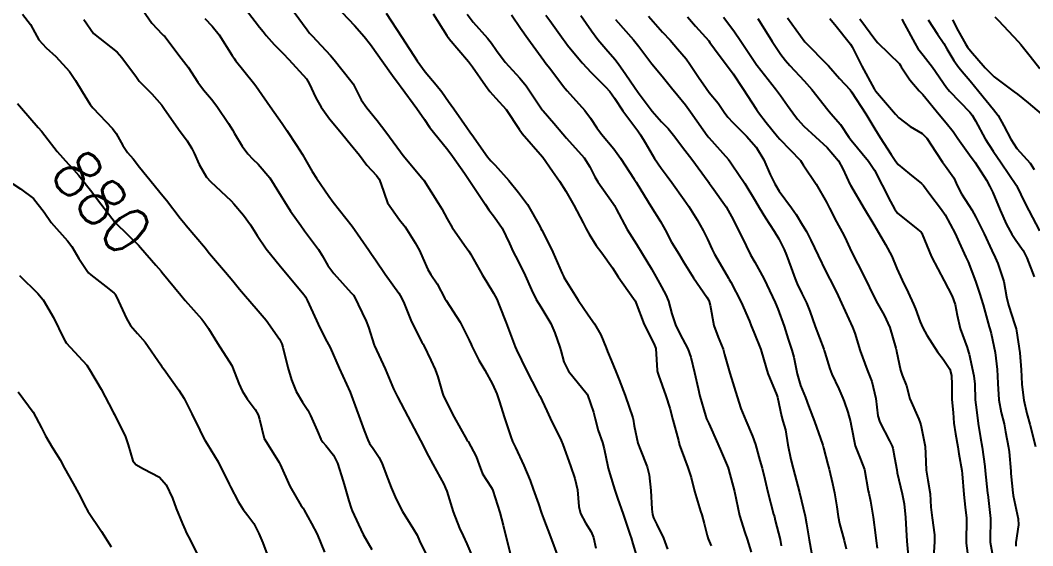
# Model space of a CAD drawing. Header units: metres. Extents: x 307586 to 320046, y 7427249 to 7434250.
# Drawn here: x 319297.1 to 319382.5, y 7427346.7 to 7427391 of the extents above; entities that cross this region are included whole.
import ezdxf
from ezdxf.enums import TextEntityAlignment as Align

# ---------------------------------------------------------------- set-up
doc = ezdxf.new("R2010")
doc.units = ezdxf.units.M
doc.header["$MEASUREMENT"] = 0
for name, color, linetype in [('Cotas', 45, 'Continuous'), ('Curvas de Nivel 1m', 11, 'Continuous'), ('Curvas de Nivel 5m', 15, 'Continuous')]:
    doc.layers.add(name, color=color, linetype=linetype)
doc.styles.add('Style-STANDARD', font='STANDARD.shx')

msp = doc.modelspace()

# ---------------------------------------------------------------- linework, layer by layer
at = {"layer": 'Curvas de Nivel 1m', "flags": 128}
for points, elevation in [([(319297.298, 7427391.481), (319297.966, 7427390.616), (319298.32, 7427389.934), (319298.666, 7427389.319), (319299.27, 7427388.656), (319300.098, 7427387.912), (319301.244, 7427386.657), (319301.76, 7427385.892), (319302.307, 7427384.967), (319302.984, 7427383.873), (319303.209, 7427383.581), (319304.876, 7427381.853), (319305.179, 7427381.412), (319305.737, 7427380.41), (319306.149, 7427379.835), (319306.609, 7427379.28), (319307.151, 7427378.583), (319307.762, 7427377.814), (319309.119, 7427376.178), (319309.435, 7427375.797), (319310.599, 7427374.283), (319310.997, 7427373.781), (319311.091, 7427373.669), (319312.719, 7427371.755), (319312.869, 7427371.56), (319313.058, 7427371.304), (319314.424, 7427369.736), (319315.036, 7427369.01), (319315.604, 7427368.297), (319316.091, 7427367.714), (319317.007, 7427366.659), (319317.833, 7427365.692), (319318.977, 7427364.088), (319319.16, 7427363.678), (319319.24, 7427363.407), (319319.668, 7427361.673), (319319.97, 7427360.633), (319320.365, 7427359.666), (319320.914, 7427358.763), (319321.347, 7427358.093), (319321.579, 7427357.65), (319322.14, 7427356.385), (319322.466, 7427355.636), (319322.622, 7427355.385), (319322.868, 7427355.113), (319323.527, 7427354.291), (319323.857, 7427353.62), (319324.338, 7427352.108), (319324.479, 7427351.613), (319324.811, 7427350.453), (319325.014, 7427349.816), (319325.096, 7427349.606), (319325.626, 7427348.432), (319326.04, 7427347.591), (319326.764, 7427346.341)], 879), ([(319307.445, 7427391.828), (319308.194, 7427390.719), (319309.074, 7427389.803), (319309.187, 7427389.706), (319309.281, 7427389.609), (319310.682, 7427387.786), (319311.251, 7427387.01), (319312.086, 7427385.767), (319312.563, 7427385.097), (319313.219, 7427384.321), (319313.691, 7427383.745), (319314.665, 7427382.261), (319314.992, 7427381.732), (319315.18, 7427381.42), (319315.818, 7427380.369), (319316.301, 7427379.713), (319316.715, 7427379.263), (319317.154, 7427378.834), (319318.142, 7427377.69), (319319.12, 7427376.139), (319319.386, 7427375.677), (319319.898, 7427374.879), (319320.754, 7427373.663), (319321.086, 7427373.225), (319322.262, 7427371.642), (319322.567, 7427371.147), (319323.05, 7427370.304), (319323.54, 7427369.625), (319325.027, 7427367.976), (319325.203, 7427367.785), (319325.326, 7427367.605), (319325.616, 7427366.999), (319326.274, 7427365.591), (319326.482, 7427365.081), (319326.947, 7427363.58), (319326.972, 7427363.512), (319327.882, 7427361.571), (319328.597, 7427359.893), (319328.747, 7427359.562), (319328.919, 7427359.207), (319329.791, 7427357.551), (319330.873, 7427355.54), (319331.526, 7427354.197), (319331.915, 7427353.524), (319332.828, 7427351.849), (319332.983, 7427351.508), (319333.072, 7427351.256), (319333.607, 7427349.502), (319334.148, 7427348.138), (319334.457, 7427347.493), (319334.773, 7427346.811), (319335.348, 7427345.481)], 877), ([(319320.192, 7427391.671), (319321.288, 7427390.173), (319321.511, 7427389.881), (319321.712, 7427389.654), (319322.491, 7427388.857), (319323.267, 7427387.993), (319323.573, 7427387.627), (319324.994, 7427385.855), (319325.18, 7427385.611), (319325.232, 7427385.515), (319325.871, 7427384.252), (319326.327, 7427383.593), (319327.197, 7427382.534), (319327.926, 7427381.573), (319329.168, 7427379.867), (319329.406, 7427379.558), (319330.846, 7427377.843), (319331.099, 7427377.54), (319331.142, 7427377.479), (319332.392, 7427375.521), (319332.658, 7427375.067), (319333.1, 7427374.224), (319333.531, 7427373.506), (319334.573, 7427372), (319334.93, 7427371.491), (319335.07, 7427371.267), (319336.093, 7427369.474), (319336.452, 7427368.884), (319337.028, 7427367.955), (319337.295, 7427367.457), (319337.512, 7427366.958), (319338.078, 7427365.449), (319338.773, 7427363.644), (319338.858, 7427363.441), (319338.97, 7427363.185), (319339.803, 7427361.432), (319340.769, 7427359.578), (319340.857, 7427359.421), (319340.922, 7427359.3), (319341.528, 7427358.03), (319341.817, 7427357.406), (319342.732, 7427355.536), (319342.792, 7427355.391), (319342.818, 7427355.336), (319342.871, 7427355.196), (319343.523, 7427353.383), (319343.895, 7427352.327), (319344.101, 7427351.377), (319344.22, 7427349.967), (319344.374, 7427349.374), (319344.795, 7427348.572), (319345.258, 7427347.833), (319345.456, 7427347.36), (319345.665, 7427346.461)], 874), ([(319324.259, 7427391.621), (319325.297, 7427390.547), (319326.11, 7427389.598), (319326.634, 7427388.947), (319327.268, 7427388.056), (319327.594, 7427387.577), (319328.499, 7427386.312), (319329.051, 7427385.562), (319329.231, 7427385.324), (319330.56, 7427383.547), (319331.203, 7427382.598), (319331.627, 7427381.964), (319331.955, 7427381.529), (319333.171, 7427380.042), (319333.567, 7427379.506), (319334.578, 7427378.067), (319334.97, 7427377.492), (319335.139, 7427377.235), (319336.317, 7427375.472), (319336.635, 7427374.994), (319337.102, 7427374.381), (319337.76, 7427373.453), (319338.373, 7427372.155), (319338.688, 7427371.444), (319339.062, 7427370.701), (319339.69, 7427369.434), (319340.233, 7427368.226), (319340.626, 7427367.424), (319341.014, 7427366.794), (319341.856, 7427365.407), (319342.207, 7427364.624), (319342.624, 7427363.395), (319342.706, 7427363.129), (319342.961, 7427362.163), (319343.341, 7427361.386), (319344.924, 7427359.433), (319344.962, 7427359.369), (319345.454, 7427357.907), (319345.599, 7427357.36), (319345.866, 7427356.377), (319346.213, 7427355.35), (319346.359, 7427354.839), (319346.663, 7427353.343), (319346.704, 7427353.194), (319346.847, 7427352.718), (319347.261, 7427351.336), (319347.489, 7427350.667), (319347.971, 7427349.328), (319348.566, 7427347.541), (319348.631, 7427347.322), (319348.775, 7427346.81), (319349.216, 7427345.313)], 873), ([(319327.963, 7427391.58), (319329.283, 7427389.56), (319330.579, 7427387.547), (319331.249, 7427386.622), (319332.183, 7427385.526), (319332.65, 7427384.942), (319333.219, 7427384.135), (319333.664, 7427383.505), (319334.764, 7427381.928), (319335.08, 7427381.491), (319335.191, 7427381.339), (319336.512, 7427379.47), (319336.805, 7427379.111), (319337.156, 7427378.759), (319338.315, 7427377.448), (319339.128, 7427376.457), (319339.884, 7427375.432), (319340.921, 7427373.596), (319341.009, 7427373.421), (319341.091, 7427373.262), (319341.725, 7427372.056), (319342.032, 7427371.406), (319342.824, 7427369.616), (319342.92, 7427369.392), (319342.961, 7427369.31), (319343.041, 7427369.178), (319344.177, 7427367.378), (319345.004, 7427366.135), (319345.549, 7427365.362), (319346.087, 7427364.456), (319346.532, 7427363.347), (319346.649, 7427363.024), (319346.963, 7427362.304), (319347.355, 7427361.336), (319347.616, 7427360.66), (319348.144, 7427359.328), (319348.775, 7427357.451), (319348.804, 7427357.321), (319348.895, 7427356.774), (319349.208, 7427355.317), (319349.391, 7427354.792), (319349.987, 7427353.309), (319350.162, 7427352.623), (319350.299, 7427351.298), (319350.38, 7427349.726), (319350.431, 7427349.296), (319350.516, 7427349.011), (319350.794, 7427348.443), (319351.379, 7427347.284), (319351.689, 7427346.361)], 872), ([(319331.94, 7427391.531), (319333.096, 7427389.702), (319333.211, 7427389.511), (319333.235, 7427389.463), (319333.282, 7427389.408), (319334.913, 7427387.494), (319335.256, 7427387.051), (319336.334, 7427385.473), (319336.717, 7427384.957), (319337.223, 7427384.42), (319338.099, 7427383.451), (319339.196, 7427381.788), (319339.442, 7427381.438), (319341.164, 7427379.462), (319341.196, 7427379.42), (319341.989, 7427378.245), (319342.583, 7427377.398), (319343.131, 7427376.564), (319343.806, 7427375.383), (319344.594, 7427373.879), (319344.85, 7427373.372), (319345.089, 7427372.934), (319345.698, 7427371.979), (319346.157, 7427371.354), (319347.054, 7427370.097), (319347.549, 7427369.335), (319348.836, 7427367.511), (319348.962, 7427367.321), (319349.021, 7427367.178), (319349.73, 7427365.313), (319350.562, 7427363.72), (319350.728, 7427363.302), (319350.825, 7427361.43), (319350.855, 7427361.301), (319350.949, 7427361.051), (319351.57, 7427359.29), (319351.889, 7427358.262), (319352.164, 7427357.281), (319352.628, 7427355.522), (319352.679, 7427355.273), (319352.724, 7427355.125), (319352.868, 7427354.772), (319353.425, 7427353.264), (319353.686, 7427352.42), (319353.992, 7427351.258), (319354.495, 7427349.565), (319354.593, 7427349.252), (319354.796, 7427348.517), (319355.05, 7427347.511), (319355.14, 7427347.245), (319355.382, 7427346.633)], 871), ([(319338.541, 7427391.448), (319339.296, 7427390.316), (319339.912, 7427389.434), (319341.264, 7427387.578), (319341.331, 7427387.487), (319341.386, 7427387.418), (319341.854, 7427386.811), (319342.939, 7427385.394), (319343.066, 7427385.227), (319343.229, 7427385.036), (319344.729, 7427383.375), (319345.206, 7427382.722), (319345.727, 7427381.891), (319346.134, 7427381.356), (319347.175, 7427380.119), (319347.737, 7427379.334), (319348.888, 7427377.58), (319349.054, 7427377.321), (319349.141, 7427377.185), (319350.306, 7427375.308), (319351.1, 7427373.994), (319351.359, 7427373.56), (319351.498, 7427373.294), (319352.051, 7427372.254), (319352.648, 7427371.276), (319353.063, 7427370.604), (319353.895, 7427369.261), (319355.026, 7427367.608), (319355.161, 7427367.385), (319355.229, 7427367.247), (319355.306, 7427366.959), (319355.603, 7427365.241), (319355.988, 7427364.24), (319356.387, 7427363.229), (319356.525, 7427362.783), (319356.953, 7427361.22), (319357.569, 7427359.214), (319357.884, 7427358.239), (319358.303, 7427357.206), (319358.883, 7427355.887), (319359.126, 7427355.196), (319359.501, 7427353.832), (319359.685, 7427353.188), (319359.919, 7427352.259), (319360.161, 7427351.18), (319360.651, 7427349.327), (319360.691, 7427349.172), (319360.718, 7427349.087), (319360.799, 7427348.78), (319361.197, 7427347.166), (319361.297, 7427346.643)], 869), ([(319341.431, 7427391.418), (319341.775, 7427390.944), (319342.891, 7427389.396), (319343.056, 7427389.169), (319343.278, 7427388.885), (319344.516, 7427387.377), (319345.251, 7427386.566), (319346.47, 7427385.351), (319346.839, 7427384.956), (319347.224, 7427384.412), (319347.921, 7427383.333), (319349.196, 7427381.639), (319349.433, 7427381.318), (319349.822, 7427380.675), (319350.607, 7427379.306), (319351.155, 7427378.514), (319351.68, 7427377.824), (319352.067, 7427377.286), (319353.121, 7427375.821), (319353.508, 7427375.266), (319354.205, 7427374.156), (319354.715, 7427373.254), (319355.086, 7427372.516), (319355.473, 7427371.64), (319355.676, 7427371.241), (319356.533, 7427369.746), (319356.849, 7427369.223), (319356.919, 7427369.099), (319357.04, 7427368.881), (319357.908, 7427367.211), (319358.61, 7427365.593), (319358.77, 7427365.202), (319358.988, 7427364.681), (319359.568, 7427363.194), (319359.826, 7427362.33), (319360.164, 7427361.188), (319360.925, 7427359.345), (319360.976, 7427359.179), (319361.327, 7427357.593), (319361.445, 7427357.172), (319361.645, 7427356.415), (319361.863, 7427355.16), (319362.103, 7427353.916), (319362.297, 7427353.156), (319362.833, 7427351.15), (319363.322, 7427349.145), (319363.441, 7427348.499), (319363.663, 7427347.141), (319363.861, 7427346.044)], 868), ([(319344.379, 7427391.379), (319345.293, 7427390.075), (319345.834, 7427389.362), (319346.493, 7427388.57), (319347.266, 7427387.684), (319347.532, 7427387.337), (319348.18, 7427386.399), (319348.921, 7427385.323), (319349.228, 7427384.875), (319350.405, 7427383.308), (319351.204, 7427382.409), (319351.752, 7427381.845), (319352.221, 7427381.285), (319353.174, 7427380.029), (319353.767, 7427379.264), (319355.144, 7427377.376), (319355.197, 7427377.302), (319355.229, 7427377.249), (319355.473, 7427376.909), (319356.646, 7427375.227), (319356.823, 7427374.937), (319357.105, 7427374.412), (319357.725, 7427373.214), (319358.336, 7427371.952), (319358.704, 7427371.204), (319359.063, 7427370.561), (319359.83, 7427369.192), (319360.552, 7427367.661), (319360.775, 7427367.182), (319361.015, 7427366.638), (319361.546, 7427365.172), (319361.892, 7427364.076), (319362.195, 7427363.162), (319362.359, 7427362.551), (319362.641, 7427361.155), (319362.938, 7427360.174), (319363.339, 7427359.146), (319363.613, 7427358.446), (319364.104, 7427357.138), (319364.785, 7427355.22), (319364.818, 7427355.131), (319364.871, 7427354.919), (319365.234, 7427353.502), (319365.331, 7427353.123), (319365.629, 7427351.906), (319365.799, 7427351.116), (319365.985, 7427349.942), (319366.096, 7427349.111), (319366.207, 7427348.518), (319366.598, 7427347.103), (319366.772, 7427346.395)], 867), ([(319353.38, 7427391.269), (319354.076, 7427390.487), (319355.181, 7427389.251), (319355.282, 7427389.112), (319356.057, 7427388.025), (319356.678, 7427387.229), (319357.251, 7427386.451), (319358.071, 7427385.212), (319359.215, 7427383.444), (319359.382, 7427383.198), (319360.03, 7427382.366), (319360.983, 7427381.182), (319361.189, 7427380.936), (319362.91, 7427379.154), (319363.019, 7427379.01), (319363.159, 7427378.785), (319364.244, 7427377.139), (319365.12, 7427375.631), (319365.371, 7427375.126), (319365.968, 7427373.984), (319366.449, 7427373.11), (319366.66, 7427372.678), (319367.079, 7427371.753), (319367.398, 7427371.097), (319367.758, 7427370.397), (319368.434, 7427369.086), (319369.031, 7427367.854), (319369.43, 7427367.076), (319369.985, 7427366.093), (319370.466, 7427365.065), (319370.975, 7427363.304), (319371.015, 7427363.101), (319371.024, 7427363.059), (319371.364, 7427361.461), (319371.5, 7427361.052), (319371.857, 7427360.128), (319372.146, 7427359.038), (319372.906, 7427357.333), (319373.023, 7427357.029), (319373.072, 7427356.857), (319373.446, 7427355.024), (319373.466, 7427354.425), (319373.517, 7427353.023), (319373.678, 7427352.188), (319373.874, 7427351.02), (319373.931, 7427349.904), (319374.025, 7427349.018), (319374.22, 7427347.585), (319374.233, 7427347.016), (319374.137, 7427345.642)], 864), ([(319356.417, 7427391.233), (319357.296, 7427390.084), (319357.903, 7427389.214), (319359.193, 7427387.272), (319359.24, 7427387.2), (319359.263, 7427387.173), (319360.804, 7427385.184), (319361.227, 7427384.624), (319361.839, 7427383.791), (319362.268, 7427383.164), (319362.673, 7427382.623), (319363.202, 7427382.048), (319364.191, 7427381.14), (319365.18, 7427380.251), (319366.119, 7427379.116), (319366.484, 7427378.438), (319367.115, 7427377.1), (319367.142, 7427377.055), (319368.291, 7427375.088), (319369.103, 7427373.744), (319369.5, 7427373.076), (319370.083, 7427372.07), (319370.618, 7427371.065), (319371.057, 7427370.026), (319371.488, 7427369.053), (319372.014, 7427368.026), (319372.466, 7427367.038), (319372.616, 7427366.635), (319373.008, 7427365.544), (319373.246, 7427365.028), (319373.596, 7427364.422), (319374.48, 7427363.015), (319374.967, 7427362.404), (319375.51, 7427361.554), (319375.665, 7427360.999), (319375.69, 7427360.251), (319375.698, 7427358.998), (319375.798, 7427357.883), (319375.868, 7427356.996), (319375.99, 7427356.094), (319376.2, 7427354.99), (319376.282, 7427354.397), (319376.532, 7427352.985), (319376.574, 7427352.708), (319376.71, 7427350.982), (319376.817, 7427349.909), (319376.919, 7427348.979), (319376.921, 7427348.859), (319376.899, 7427346.979), (319376.902, 7427346.858), (319377.148, 7427344.976)], 863), ([(319361.816, 7427391.172), (319363.283, 7427389.15), (319365.263, 7427387.168), (319365.281, 7427387.148), (319365.297, 7427387.129), (319366.21, 7427386.073), (319367.104, 7427385.102), (319367.24, 7427384.932), (319368.431, 7427383.088), (319369.2, 7427381.81), (319369.648, 7427381.075), (319370.581, 7427379.657), (319370.971, 7427379.062), (319371.161, 7427378.823), (319372.124, 7427378.017), (319373.145, 7427377.203), (319373.307, 7427377.028), (319373.847, 7427376.312), (319374.825, 7427375.013), (319375.116, 7427374.575), (319375.96, 7427372.997), (319376.315, 7427372.222), (319376.882, 7427370.983), (319377.067, 7427370.588), (319377.7, 7427368.973), (319378.039, 7427367.964), (319378.34, 7427366.967), (319378.852, 7427365.114), (319378.892, 7427364.961), (319378.997, 7427364.564), (319379.354, 7427362.956), (319379.524, 7427361.52), (319379.553, 7427360.951), (319379.57, 7427360.324), (319379.665, 7427358.949), (319379.867, 7427357.9), (319380.094, 7427356.942), (319380.223, 7427356.267), (319380.465, 7427354.936), (319380.516, 7427354.574), (319380.656, 7427352.933), (319380.674, 7427352.755), (319380.835, 7427351.122), (319380.858, 7427350.93), (319380.86, 7427350.903), (319381.294, 7427348.925), (319381.316, 7427348.406), (319381.098, 7427346.927), (319381.085, 7427346.622)], 861), ([(319302.456, 7427391.044), (319303.283, 7427389.87), (319305.267, 7427388.28), (319305.679, 7427387.846), (319306.896, 7427386.176), (319307.135, 7427385.831), (319307.177, 7427385.775), (319307.232, 7427385.721), (319308.186, 7427384.774), (319309.031, 7427383.802), (319309.209, 7427383.554), (319310.458, 7427381.787), (319311.173, 7427380.798), (319311.564, 7427380.172), (319311.764, 7427379.771), (319312.203, 7427378.814), (319312.805, 7427377.755), (319313.137, 7427377.367), (319314.883, 7427375.732), (319315.111, 7427375.497), (319315.921, 7427374.538), (319316.525, 7427373.709), (319317.08, 7427372.813), (319317.845, 7427371.692), (319319.048, 7427370.208), (319319.494, 7427369.675), (319321.025, 7427367.85), (319321.107, 7427367.742), (319321.161, 7427367.658), (319321.297, 7427367.378), (319322.083, 7427365.644), (319322.38, 7427365.033), (319322.975, 7427363.888), (319323.107, 7427363.629), (319323.233, 7427363.364), (319323.994, 7427361.619), (319324.923, 7427359.61), (319325.455, 7427358.149), (319325.654, 7427357.599), (319326.107, 7427356.369), (319326.427, 7427355.587), (319326.574, 7427355.288), (319326.866, 7427354.843), (319327.379, 7427354.096), (319327.641, 7427353.572), (319328.097, 7427352.304), (319328.375, 7427351.564), (319328.813, 7427350.585), (319329.357, 7427349.554), (319330.273, 7427348.06), (319330.571, 7427347.542), (319330.776, 7427347.075), (319331.532, 7427345.522)], 878), ([(319312.672, 7427391.135), (319313.29, 7427390.489), (319313.878, 7427389.744), (319314.987, 7427388.012), (319315.157, 7427387.731), (319315.261, 7427387.574), (319316.785, 7427385.707), (319316.98, 7427385.453), (319317.227, 7427385.079), (319318.168, 7427383.69), (319319.192, 7427382.259), (319319.584, 7427381.676), (319320.402, 7427380.436), (319320.903, 7427379.663), (319321.158, 7427379.206), (319321.717, 7427378.22), (319322.088, 7427377.646), (319323.121, 7427376.149), (319323.498, 7427375.626), (319325.093, 7427373.61), (319326.504, 7427371.588), (319326.725, 7427371.251), (319327.055, 7427370.758), (319327.891, 7427369.572), (319329.027, 7427367.959), (319329.272, 7427367.558), (319329.492, 7427367.079), (319330.115, 7427365.549), (319330.976, 7427363.835), (319331.082, 7427363.646), (319331.14, 7427363.537), (319331.726, 7427362.3), (319332.097, 7427361.523), (319332.333, 7427360.909), (319332.716, 7427359.513), (319332.77, 7427359.361), (319332.918, 7427359.048), (319333.713, 7427357.502), (319334.779, 7427355.587), (319334.835, 7427355.49), (319334.85, 7427355.467), (319334.872, 7427355.438), (319335.553, 7427354.173), (319335.809, 7427353.476), (319336.091, 7427352.72), (319336.834, 7427351.592), (319336.917, 7427351.459), (319336.975, 7427351.315), (319337.567, 7427349.452), (319337.851, 7427348.391), (319338.077, 7427347.447), (319338.516, 7427345.683)], 876), ([(319347.309, 7427391.055), (319348.831, 7427389.325), (319349.277, 7427388.771), (319350.39, 7427387.309), (319351.247, 7427386.267), (319352.042, 7427385.288), (319352.568, 7427384.622), (319353.219, 7427383.832), (319353.654, 7427383.266), (319354.711, 7427381.742), (319355.063, 7427381.251), (319355.191, 7427381.094), (319356.849, 7427379.225), (319356.983, 7427379.045), (319357.158, 7427378.776), (319358.217, 7427377.209), (319359.121, 7427375.727), (319359.427, 7427375.197), (319359.972, 7427374.324), (319360.7, 7427373.184), (319361.087, 7427372.54), (319361.548, 7427371.644), (319361.744, 7427371.17), (319362.139, 7427370.082), (319362.468, 7427369.159), (319362.632, 7427368.749), (319363.031, 7427367.937), (319363.431, 7427367.146), (319363.718, 7427366.437), (319364.171, 7427365.138), (319364.882, 7427363.223), (319364.913, 7427363.131), (319364.971, 7427362.956), (319365.401, 7427361.567), (319365.577, 7427361.121), (319366.157, 7427359.89), (319366.505, 7427359.106), (319366.622, 7427358.807), (319366.911, 7427357.911), (319367.134, 7427357.098), (319367.193, 7427356.803), (319367.542, 7427355.093), (319368, 7427353.95), (319368.331, 7427353.085), (319368.642, 7427351.275), (319368.678, 7427351.082), (319368.823, 7427350.398), (319369.057, 7427349.076), (319369.257, 7427347.542), (319369.307, 7427347.072), (319369.4, 7427346.444)], 866), ([(319359.312, 7427391.113), (319360.534, 7427389.187), (319361.272, 7427388.087), (319361.666, 7427387.573), (319362.025, 7427387.169), (319363.244, 7427385.879), (319363.878, 7427385.144), (319365.217, 7427383.427), (319365.477, 7427383.126), (319366.287, 7427382.197), (319367.013, 7427381.103), (319367.189, 7427380.853), (319368.65, 7427379.085), (319369.155, 7427378.321), (319369.81, 7427377.073), (319370.509, 7427375.687), (319370.841, 7427375.063), (319371.117, 7427374.698), (319372.818, 7427373.314), (319373.094, 7427373.093), (319373.149, 7427373.029), (319373.199, 7427372.921), (319373.979, 7427371.021), (319375.043, 7427369.01), (319375.728, 7427367.697), (319375.981, 7427366.996), (319376.132, 7427366.111), (319376.388, 7427364.989), (319376.979, 7427363.382), (319377.105, 7427362.979), (319377.147, 7427362.803), (319377.562, 7427360.974), (319377.621, 7427360.295), (319377.673, 7427358.972), (319377.772, 7427358.113), (319377.914, 7427356.97), (319378.116, 7427355.742), (319378.263, 7427354.966), (319378.477, 7427353.345), (319378.513, 7427352.963), (319378.705, 7427351.091), (319378.721, 7427350.961), (319378.822, 7427350.207), (319378.944, 7427348.958), (319378.928, 7427347.102), (319378.935, 7427346.958), (319379.216, 7427345.402)], 862), ([(319367.918, 7427391.094), (319369.286, 7427389.266), (319369.442, 7427389.078), (319371.265, 7427387.307), (319371.364, 7427387.159), (319371.42, 7427387.058), (319372.145, 7427385.94), (319372.935, 7427385.035), (319373.238, 7427384.705), (319374.623, 7427383.016), (319375.206, 7427382.327), (319375.798, 7427381.601), (319376.208, 7427380.995), (319377.173, 7427379.638), (319377.657, 7427378.975), (319378.617, 7427377.496), (319378.91, 7427376.962), (319379.138, 7427376.441), (319379.759, 7427374.954), (319380.307, 7427373.746), (319380.75, 7427372.943), (319381.088, 7427372.432), (319381.701, 7427371.552), (319382.03, 7427370.926), (319382.628, 7427369.337)], 859), ([(319371.482, 7427391.057), (319371.706, 7427390.655), (319372.568, 7427389.041), (319372.833, 7427388.591), (319373.273, 7427388.022), (319374.053, 7427387.022), (319375.246, 7427385.3), (319375.371, 7427385.135), (319375.489, 7427385.006), (319377.217, 7427383.23), (319377.407, 7427382.978), (319377.675, 7427382.508), (319378.514, 7427380.967), (319379.178, 7427379.941), (319379.853, 7427378.953), (319381.144, 7427377.044), (319381.184, 7427376.98), (319381.209, 7427376.939), (319381.833, 7427375.633), (319382.194, 7427374.924), (319383.098, 7427373.218)], 858), ([(319373.689, 7427391.026), (319374.495, 7427389.817), (319375.013, 7427389.013), (319375.278, 7427388.562), (319375.859, 7427387.591), (319376.29, 7427386.995), (319376.736, 7427386.466), (319377.252, 7427385.868), (319377.978, 7427384.973), (319379.22, 7427383.452), (319379.601, 7427382.956), (319380.073, 7427382.083), (319380.658, 7427380.945), (319381.181, 7427380.169), (319382.291, 7427378.923), (319382.633, 7427378.394)], 857), ([(319375.737, 7427391.004), (319376.215, 7427390.08), (319376.842, 7427388.987), (319377.017, 7427388.721), (319377.277, 7427388.395), (319378.517, 7427386.967), (319379.255, 7427386.2), (319380.956, 7427384.943), (319381.24, 7427384.738), (319382.138, 7427384.017), (319383.216, 7427383.093)], 856), ([(319295.237, 7427377.969), (319297.125, 7427376.763), (319298.199, 7427375.929), (319299.101, 7427374.778), (319299.716, 7427373.914), (319301.07, 7427372.384), (319301.433, 7427371.894), (319302.05, 7427370.882), (319302.7, 7427369.875), (319302.852, 7427369.683), (319303.039, 7427369.505), (319304.558, 7427368.325), (319305.024, 7427367.955), (319305.077, 7427367.903), (319305.116, 7427367.849), (319305.209, 7427367.659), (319306.053, 7427365.834), (319306.398, 7427365.239), (319306.98, 7427364.563), (319307.642, 7427363.813), (319308.944, 7427361.904), (319309.012, 7427361.799), (319309.229, 7427361.508), (319310.473, 7427359.784), (319310.916, 7427359.084), (319311.356, 7427358.222), (319311.57, 7427357.77), (319312.239, 7427356.403), (319312.563, 7427355.755), (319312.67, 7427355.552), (319312.868, 7427355.238), (319313.786, 7427353.741), (319314.717, 7427351.839), (319314.768, 7427351.731), (319314.822, 7427351.613), (319315.476, 7427350.387), (319315.906, 7427349.713), (319316.301, 7427349.21), (319316.791, 7427348.54), (319317.233, 7427347.696), (319317.557, 7427346.906), (319318.014, 7427345.687)], 881), ([(319297.038, 7427369.446), (319298.587, 7427367.924), (319299.015, 7427367.399), (319299.894, 7427365.911), (319300.767, 7427364.11), (319300.877, 7427363.901), (319300.971, 7427363.77), (319302.7, 7427361.874), (319302.805, 7427361.735), (319302.939, 7427361.524), (319303.913, 7427359.86), (319304.904, 7427357.971), (319304.948, 7427357.894), (319304.966, 7427357.849), (319305.037, 7427357.712), (319305.975, 7427355.833), (319306.21, 7427355.174), (319306.604, 7427353.824), (319306.848, 7427353.5), (319307.504, 7427353.153), (319308.832, 7427352.425), (319309.396, 7427351.794), (319309.941, 7427350.66), (319310.252, 7427349.786), (319310.79, 7427348.49), (319310.998, 7427347.99), (319311.1, 7427347.775), (319311.46, 7427347.083), (319312.114, 7427345.76)], 882), ([(319296.92, 7427359.635), (319298.171, 7427357.927), (319298.883, 7427356.584), (319299.217, 7427355.917), (319299.796, 7427354.978), (319300.451, 7427353.904), (319300.842, 7427353.183), (319301.561, 7427351.889), (319302.017, 7427351.084), (319302.628, 7427349.873), (319302.689, 7427349.759), (319302.8, 7427349.582), (319303.944, 7427347.858), (319304.764, 7427346.567)], 883)]:
    msp.add_lwpolyline(points, dxfattribs=dict(at, elevation=elevation))
at = {"layer": 'Curvas de Nivel 5m', "flags": 128}
for points, elevation in [([(319316.264, 7427391.72), (319317.29, 7427390.393), (319317.598, 7427390.018), (319317.843, 7427389.702), (319318.506, 7427388.923), (319319.268, 7427388.162), (319319.76, 7427387.675), (319321.238, 7427386.032), (319321.478, 7427385.656), (319322.021, 7427384.448), (319322.479, 7427383.641), (319323.199, 7427382.674), (319324.048, 7427381.621), (319325.169, 7427380.257), (319325.471, 7427379.911), (319325.711, 7427379.602), (319326.322, 7427378.76), (319327.146, 7427377.889), (319327.377, 7427377.578), (319327.518, 7427377.196), (319328.082, 7427375.57), (319329.099, 7427374.144), (319329.571, 7427373.555), (319330.413, 7427372.206), (319330.774, 7427371.543), (319331.057, 7427370.921), (319331.481, 7427369.965), (319331.746, 7427369.529), (319332.269, 7427368.755), (319332.923, 7427367.512), (319333.02, 7427367.341), (319334.206, 7427365.498), (319334.978, 7427364), (319335.127, 7427363.64), (319335.187, 7427363.487), (319335.797, 7427362.314), (319336.28, 7427361.47), (319336.935, 7427360.281), (319337.305, 7427359.456), (319337.505, 7427358.866), (319337.952, 7427357.45), (319338.496, 7427355.826), (319338.633, 7427355.442), (319338.868, 7427354.937), (319339.592, 7427353.433), (319340.104, 7427352.164), (319340.383, 7427351.425), (319340.814, 7427350.185), (319341.081, 7427349.407), (319341.244, 7427348.96), (319341.824, 7427347.4), (319342.485, 7427345.665)], 875), ([(319334.804, 7427391.495), (319335.303, 7427390.818), (319336.517, 7427389.471), (319336.862, 7427389.049), (319337.273, 7427388.438), (319338.014, 7427387.452), (319339.243, 7427386.083), (319339.771, 7427385.435), (319340.97, 7427383.668), (319341.138, 7427383.421), (319341.212, 7427383.326), (319342.107, 7427382.311), (319342.86, 7427381.395), (319343.188, 7427381.032), (319344.67, 7427379.375), (319345.155, 7427378.615), (319345.562, 7427377.779), (319345.817, 7427377.36), (319347.116, 7427375.525), (319347.232, 7427375.339), (319347.373, 7427375.075), (319348.296, 7427373.328), (319349.081, 7427372.079), (319349.569, 7427371.315), (319350.348, 7427370.012), (319350.76, 7427369.303), (319351.038, 7427368.788), (319351.554, 7427367.818), (319351.775, 7427367.289), (319352.08, 7427366.21), (319352.374, 7427365.279), (319352.572, 7427364.86), (319352.981, 7427364.119), (319353.417, 7427363.266), (319353.667, 7427362.562), (319353.972, 7427361.26), (319354.279, 7427359.91), (319354.444, 7427359.255), (319354.907, 7427357.645), (319355.002, 7427357.346), (319355.045, 7427357.248), (319355.192, 7427356.952), (319355.952, 7427355.234), (319356.226, 7427354.589), (319356.809, 7427353.221), (319356.825, 7427353.192), (319356.852, 7427353.099), (319357.352, 7427351.215), (319357.496, 7427350.54), (319357.785, 7427349.21), (319358.237, 7427347.757), (319358.431, 7427347.204), (319358.767, 7427346.117)], 870), ([(319350.092, 7427391.312), (319351.293, 7427389.974), (319351.922, 7427389.29), (319352.553, 7427388.558), (319353.267, 7427387.711), (319353.598, 7427387.267), (319354.322, 7427386.184), (319354.957, 7427385.253), (319355.229, 7427384.897), (319355.97, 7427383.988), (319356.49, 7427383.231), (319356.79, 7427382.808), (319357.204, 7427382.356), (319358.377, 7427381.208), (319359.179, 7427380.26), (319359.821, 7427379.193), (319360.375, 7427377.963), (319360.748, 7427377.184), (319361.134, 7427376.563), (319362.174, 7427375.164), (319362.551, 7427374.602), (319363.098, 7427373.682), (319363.418, 7427373.147), (319363.792, 7427372.436), (319364.414, 7427371.137), (319365.053, 7427369.779), (319365.389, 7427369.125), (319365.957, 7427368.041), (319366.381, 7427367.11), (319367.003, 7427365.76), (319367.316, 7427365.097), (319367.509, 7427364.574), (319367.971, 7427363.09), (319368.551, 7427361.49), (319368.73, 7427361.082), (319368.944, 7427360.504), (319369.268, 7427359.075), (319369.454, 7427357.618), (319369.615, 7427357.069), (319370.425, 7427355.511), (319370.65, 7427355.053), (319370.706, 7427354.887), (319370.863, 7427354.093), (319371.041, 7427353.048), (319371.086, 7427352.812), (319371.502, 7427351.043), (319371.662, 7427350.2), (319371.785, 7427349.04), (319371.839, 7427347.993), (319371.889, 7427347.039), (319372.015, 7427345.787)], 865), ([(319379.316, 7427391.274), (319379.631, 7427390.957), (319381.287, 7427389.185), (319381.5, 7427388.937), (319382.3, 7427387.951), (319383.128, 7427386.912)], 855), ([(319365.408, 7427391.129), (319365.945, 7427390.479), (319367.033, 7427389.104), (319367.145, 7427388.965), (319367.279, 7427388.741), (319368.095, 7427387.092), (319369.143, 7427385.182), (319369.204, 7427385.08), (319369.242, 7427385.03), (319370.926, 7427383.063), (319371.21, 7427382.747), (319372.18, 7427382.023), (319373.197, 7427381.412), (319373.574, 7427381.026), (319374.372, 7427379.821), (319374.913, 7427379.013), (319375.16, 7427378.681), (319375.847, 7427377.697), (319376.18, 7427376.994), (319376.495, 7427376.348), (319377.127, 7427375.374), (319377.377, 7427374.977), (319377.717, 7427374.371), (319378.419, 7427372.967), (319379.079, 7427371.555), (319379.354, 7427370.957), (319379.57, 7427370.45), (319380.076, 7427368.95), (319380.315, 7427367.662), (319380.466, 7427366.946), (319381.006, 7427365.281), (319381.095, 7427365.03), (319381.118, 7427364.938), (319381.144, 7427364.794), (319381.421, 7427362.933), (319381.534, 7427361.499), (319381.565, 7427360.924), (319381.607, 7427360.26), (319381.762, 7427358.922), (319382.027, 7427357.803), (319382.278, 7427356.916), (319382.763, 7427355.033)], 860), ([(319296.875, 7427383.953), (319297.207, 7427383.569), (319298.601, 7427381.929), (319298.875, 7427381.619), (319299.176, 7427381.25), (319300.203, 7427379.91), (319301.152, 7427378.833), (319301.618, 7427378.363), (319302.046, 7427377.886), (319303.123, 7427376.519), (319303.622, 7427375.865), (319305.094, 7427373.926), (319305.128, 7427373.884), (319305.157, 7427373.849), (319307.066, 7427371.996), (319307.233, 7427371.818), (319308.537, 7427370.316), (319308.985, 7427369.801), (319309.042, 7427369.736), (319310.636, 7427367.784), (319311.016, 7427367.335), (319312.41, 7427365.759), (319312.67, 7427365.435), (319312.985, 7427364.971), (319313.743, 7427363.742), (319314.945, 7427361.852), (319315.005, 7427361.729), (319315.542, 7427360.333), (319315.823, 7427359.716), (319316.236, 7427359.03), (319316.907, 7427358.145), (319317.173, 7427357.697), (319317.267, 7427357.327), (319317.68, 7427355.692), (319318.854, 7427353.807), (319318.938, 7427353.679), (319319.012, 7427353.517), (319319.842, 7427351.67), (319320.807, 7427350.032), (319320.958, 7427349.811), (319321.052, 7427349.656), (319321.665, 7427348.52), (319322.136, 7427347.64), (319322.76, 7427346.109)], 880)]:
    msp.add_lwpolyline(points, dxfattribs=dict(at, elevation=elevation))

# ---------------------------------------------------------------- texts
at = {"layer": 'Cotas', "style": 'Style-STANDARD'}
msp.add_text('880', height=4, rotation=310.5385, dxfattribs=at).set_placement((319303.997, 7427375.628, 880), align=Align.MIDDLE_CENTER)

doc.saveas('drawing.dxf')
